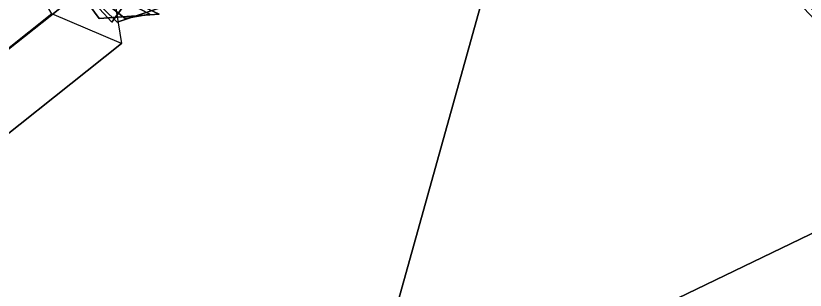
# Model space of a CAD drawing. Header units: metres. Extents: x -219 to 389, y -251 to 301.
# Drawn here: x 162.33 to 174.43, y 52.95 to 57.16 of the extents above; entities that cross this region are included whole.
import ezdxf

# ---------------------------------------------------------------- set-up
doc = ezdxf.new("R2010")
doc.units = ezdxf.units.M

msp = doc.modelspace()

# ---------------------------------------------------------------- linework, layer by layer
at = {"layer": 'Breeder_1Pdcel', "color": 3}
for points in [[(159.5591, 56.6056, 403.5067), (162.0513, 58.5861, 402.092), (162.5941, 59.01199, 403.6455), (160.0661, 57.00423, 405.0794)], [(160.0661, 57.00423, 405.0794), (162.5941, 59.01199, 403.6455), (163.7667, 57.8805, 404.1293), (161.1805, 55.8285, 405.5944)], [(160.3554, 55.1798, 403.0351), (162.8834, 57.1876, 401.6012), (162.0513, 58.5861, 402.092), (159.5591, 56.6056, 403.5067)], [(161.1805, 55.8285, 405.5944), (163.7667, 57.8805, 404.1293), (163.9482, 56.736, 402.8468), (161.362, 54.684, 404.3119)], [(161.362, 54.684, 404.3119), (163.9482, 56.736, 402.8468), (162.8834, 57.1876, 401.6012), (160.3554, 55.1798, 403.0351)]]:
    msp.add_3dface(points, dxfattribs=at)
at = {"layer": 'Breeder_2Pdcel', "color": 3}
for points in [[(176.8033, 61.8151, 745.3978), (178.41, 60.3385, 746.0012), (175.2341, 56.5171, 744.6329), (172.7226, 59.1925, 743.5914)], [(173.6601, 58.08075, 738.5326), (176.1675, 55.4101, 739.5961), (179.8979, 58.5739, 737.9725), (178.2977, 60.0429, 737.3342)], [(172.7226, 59.1925, 743.5914), (175.2341, 56.5171, 744.6329), (176.1675, 55.4101, 739.5961), (173.6601, 58.08075, 738.5326)]]:
    msp.add_3dface(points, dxfattribs=at)
at = {"layer": 'Breeder_FruitR', "color": 3}
for points in [[(164.7254, 57.3409, 402.767), (163.8813, 57.06104, 402.4946), (163.0529, 57.8775, 402.8662)], [(164.7254, 57.3409, 402.767), (163.0529, 57.8775, 402.8662), (163.8813, 57.06104, 402.4946)], [(164.5281, 57.1861, 402.2022), (163.6076, 57.1162, 402.0891), (163.0529, 57.8775, 402.8662)], [(164.5281, 57.1861, 402.2022), (163.0529, 57.8775, 402.8662), (163.6076, 57.1162, 402.0891)], [(163.0529, 57.8775, 402.8662), (164.0063, 57.1179, 402.7947), (164.3842, 57.1855, 401.9476)], [(163.0529, 57.8775, 402.8662), (164.3842, 57.1855, 401.9476), (164.0063, 57.1179, 402.7947)], [(163.0529, 57.8775, 402.8662), (163.8003, 57.06069, 402.3513), (164.0019, 57.3378, 401.4866)], [(163.0529, 57.8775, 402.8662), (164.0019, 57.3378, 401.4866), (163.8003, 57.06069, 402.3513)]]:
    msp.add_3dface(points, dxfattribs=at)
at = {"layer": 'Breeder_Leaf', "color": 3}
for points in [[(117.512, 59.8459, 134.8215), (181.554, 100.6618, 109.9923), (166.2345, 45.7714, 123.0788)], [(117.512, 59.8459, 134.8215), (166.2345, 45.7714, 123.0788), (181.554, 100.6618, 109.9923)], [(181.554, 100.6618, 109.9923), (228.2373, 69.8828, 104.9231), (166.2345, 45.7714, 123.0788)], [(181.554, 100.6618, 109.9923), (166.2345, 45.7714, 123.0788), (228.2373, 69.8828, 104.9231)], [(166.2345, 45.7714, 123.0788), (228.2373, 69.8828, 104.9231), (225.3758, 27.03698, 104.7662)], [(166.2345, 45.7714, 123.0788), (225.3758, 27.03698, 104.7662), (228.2373, 69.8828, 104.9231)], [(188.6819, 60.6459, 309.356), (156.1259, 44.9504, 340.2223), (158.4239, 59.08526, 323.6628)], [(188.6819, 60.6459, 309.356), (158.4239, 59.08526, 323.6628), (156.1259, 44.9504, 340.2223)], [(117.512, 59.8459, 134.8215), (162.5012, 0.5218, 153.1361), (110.5234, 10.5476, 159.4825)], [(117.512, 59.8459, 134.8215), (110.5234, 10.5476, 159.4825), (162.5012, 0.5218, 153.1361)], [(162.5012, 0.5218, 153.1361), (117.512, 59.8459, 134.8215), (166.2345, 45.7714, 123.0788)], [(162.5012, 0.5218, 153.1361), (166.2345, 45.7714, 123.0788), (117.512, 59.8459, 134.8215)]]:
    msp.add_3dface(points, dxfattribs=at)

doc.saveas('drawing.dxf')
